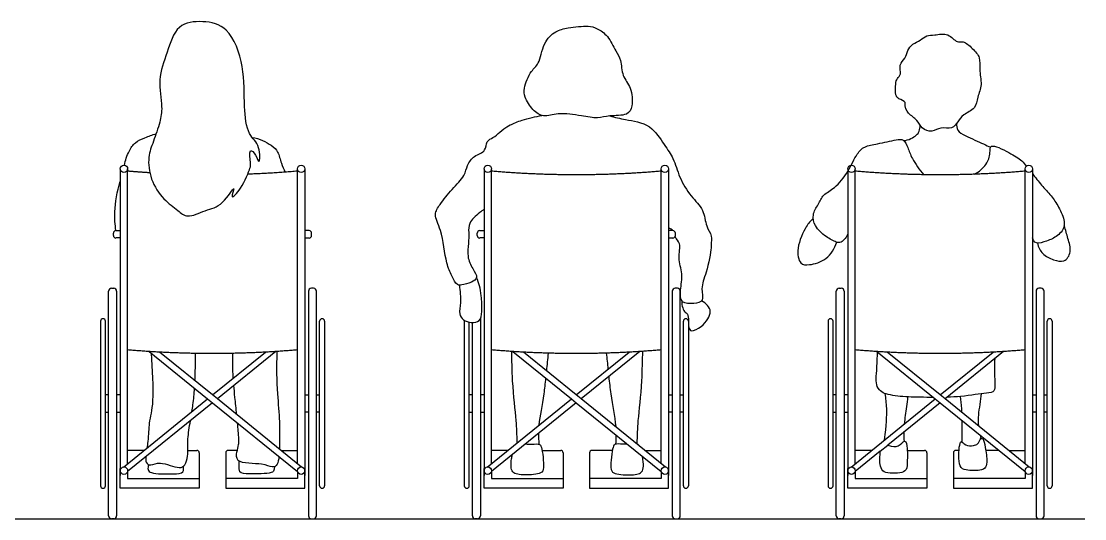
# Model space of a CAD drawing. Header units: millimetres. Extents: x 71.6 to 121.6, y 1.1 to 34.5.
# Drawn here: x 74.639 to 77.386, y 13.717 to 15.002 of the extents above; entities that cross this region are included whole.
import ezdxf

# ---------------------------------------------------------------- set-up
doc = ezdxf.new("R2010")
doc.units = ezdxf.units.MM

msp = doc.modelspace()

# ---------------------------------------------------------------- linework, layer by layer
for p, q in [((74.8647, 14.0371), (74.8564, 14.0371)), ((74.8948, 14.0371), (74.8853, 14.0371)), ((74.9029, 13.8508), (75.1205, 14.0268)), ((75.3715, 14.0371), (75.3809, 14.0371)), ((75.4015, 14.0371), (75.4098, 14.0371)), ((75.8045, 14.0371), (75.7962, 14.0371)), ((75.8346, 14.0371), (75.8251, 14.0371)), ((75.8427, 13.8508), (76.0603, 14.0268)), ((76.3113, 14.0371), (76.3207, 14.0371)), ((76.3413, 14.0371), (76.3496, 14.0371)), ((76.7443, 14.0371), (76.736, 14.0371)), ((76.7744, 14.0371), (76.7649, 14.0371)), ((76.7825, 13.8508), (77.0001, 14.0268)), ((77.0127, 14.0166), (76.8777, 13.9074)), ((77.2511, 14.0371), (77.2605, 14.0371)), ((77.2811, 14.0371), (77.2894, 14.0371)), ((74.8564, 13.9927), (74.8647, 13.9927)), ((74.8853, 13.9927), (74.8948, 13.9927)), ((75.3809, 13.9927), (75.3715, 13.9927)), ((75.4098, 13.9927), (75.4015, 13.9927)), ((75.7962, 13.9927), (75.8045, 13.9927)), ((75.8251, 13.9927), (75.8346, 13.9927)), ((76.3207, 13.9927), (76.3113, 13.9927)), ((76.3496, 13.9927), (76.3413, 13.9927)), ((76.736, 13.9927), (76.7443, 13.9927)), ((76.7649, 13.9927), (76.7744, 13.9927)), ((77.2605, 13.9927), (77.2511, 13.9927)), ((77.2894, 13.9927), (77.2811, 13.9927)), ((74.9559, 13.8937), (74.9138, 13.8937)), ((75.0988, 13.8818), (75.0988, 13.7961)), ((75.1674, 13.8818), (75.1674, 13.7961)), ((75.3104, 13.8937), (75.3524, 13.8937)), ((75.8957, 13.8937), (75.8536, 13.8937)), ((76.0386, 13.8818), (76.0386, 13.7961)), ((76.1072, 13.8818), (76.1072, 13.7961)), ((76.2502, 13.8937), (76.2922, 13.8937)), ((76.8355, 13.8937), (76.7934, 13.8937)), ((76.9784, 13.8818), (76.9784, 13.7961)), ((77.047, 13.8818), (77.047, 13.7961)), ((77.1647, 13.8937), (77.1303, 13.8937)), ((77.19, 13.8937), (77.232, 13.8937)), ((74.8948, 13.7961), (74.8948, 13.8467)), ((75.3715, 13.7961), (75.3715, 13.8467)), ((75.8346, 13.7961), (75.8346, 13.8467)), ((76.3113, 13.7961), (76.3113, 13.8467)), ((76.7744, 13.7961), (76.7744, 13.8467)), ((77.2511, 13.7961), (77.2511, 13.8467)), ((75.0988, 13.7961), (74.8948, 13.7961)), ((75.1674, 13.7961), (75.3715, 13.7961)), ((76.0386, 13.7961), (75.8346, 13.7961)), ((76.1072, 13.7961), (76.3113, 13.7961)), ((76.9784, 13.7961), (76.7744, 13.7961)), ((77.047, 13.7961), (77.2511, 13.7961)), ((71.8919, 13.7173), (77.3862, 13.7173))]:
    msp.add_line(p, q)
for points in [[(74.8948, 14.621), (74.8948, 14.4615), (74.8948, 13.8287)], [(74.9138, 13.8597), (74.9138, 14.4615), (74.9138, 14.621)], [(75.3524, 13.8597), (75.3524, 14.4615), (75.3524, 14.621)], [(75.3715, 14.621), (75.3715, 14.4615), (75.3715, 13.8287)], [(75.8346, 14.621), (75.8346, 14.4615), (75.8346, 13.8287)], [(75.8536, 13.8597), (75.8536, 14.4615), (75.8536, 14.621)], [(76.2922, 13.8597), (76.2922, 14.4615), (76.2922, 14.621)], [(76.3113, 14.621), (76.3113, 14.4615), (76.3113, 13.8287)], [(76.7744, 14.621), (76.7744, 14.4615), (76.7744, 13.8287)], [(76.7934, 13.8597), (76.7934, 14.4615), (76.7934, 14.621)], [(77.232, 13.8597), (77.232, 14.4615), (77.232, 14.621)], [(77.2511, 14.621), (77.2511, 14.4615), (77.2511, 13.8287)], [(74.9693, 14.1492), (75.1205, 14.0268), (75.1331, 14.0166), (75.3524, 13.8392), (75.3524, 13.8214), (75.1674, 13.8214)], [(75.2969, 14.1492), (75.1457, 14.0268)], [(75.9091, 14.1492), (76.0603, 14.0268), (76.0729, 14.0166), (76.2922, 13.8392), (76.2922, 13.8214), (76.1072, 13.8214)], [(76.2367, 14.1492), (76.0855, 14.0268)], [(76.8489, 14.1492), (77.0001, 14.0268), (77.0127, 14.0166), (77.232, 13.8392), (77.232, 13.8214), (77.047, 13.8214)], [(77.1765, 14.1492), (77.0253, 14.0268)], [(75.3634, 13.8508), (75.1457, 14.0268), (75.1331, 14.0371), (74.9965, 14.1475)], [(75.1331, 14.0371), (75.2697, 14.1475)], [(76.3032, 13.8508), (76.0855, 14.0268), (76.0729, 14.0371), (75.9363, 14.1475)], [(76.0729, 14.0371), (76.2095, 14.1475)], [(77.243, 13.8508), (77.0253, 14.0268), (77.0127, 14.0371), (76.8761, 14.1475)], [(77.0127, 14.0371), (77.1493, 14.1475)], [(75.1331, 14.0166), (74.9138, 13.8392), (74.9138, 13.8214), (75.0988, 13.8214)], [(76.0729, 14.0166), (75.8536, 13.8392), (75.8536, 13.8214), (76.0386, 13.8214)], [(76.858, 13.8915), (76.8777, 13.9074)], [(76.858, 13.8915), (76.7934, 13.8392), (76.7934, 13.8214), (76.9784, 13.8214)]]:
    msp.add_lwpolyline(points)
for centre in [(74.9043, 14.621), (75.362, 14.621), (75.8441, 14.621), (76.3018, 14.621), (76.7839, 14.621), (77.2416, 14.621), (74.9043, 13.8414), (75.362, 13.8414), (75.8441, 13.8414), (76.3018, 13.8414), (76.7839, 13.8414), (77.2416, 13.8414)]:
    msp.add_circle(centre, 0.00952)
for centre, radius, start, end in [((74.8836, 14.4552), 0.00635, 90, 180), ((75.3826, 14.4552), 0.00635, 360, 90), ((75.8234, 14.4552), 0.00635, 90, 180), ((76.3224, 14.4552), 0.00635, 360, 90), ((74.8836, 14.4488), 0.00635, 180, 270), ((75.3826, 14.4488), 0.00635, 270, 0), ((75.8234, 14.4488), 0.00635, 180, 270), ((76.3224, 14.4488), 0.00635, 270, 0), ((74.8722, 14.3051), 0.00748, 90, 180), ((74.8778, 14.3051), 0.00748, 0, 90), ((75.3884, 14.3051), 0.00748, 90, 180), ((75.3941, 14.3051), 0.00748, 0, 90), ((76.3282, 14.3051), 0.00748, 90, 180), ((76.3339, 14.3051), 0.00748, 0, 90), ((76.7518, 14.3051), 0.00748, 90, 180), ((76.7574, 14.3051), 0.00748, 0, 90), ((77.268, 14.3051), 0.00748, 90, 180), ((77.2737, 14.3051), 0.00748, 0, 90), ((74.8501, 14.2274), 0.00635, 90, 180), ((74.8501, 14.2274), 0.00635, 0, 90), ((75.4162, 14.2274), 0.00635, 90, 180), ((75.4162, 14.2274), 0.00635, 0, 90), ((76.356, 14.2274), 0.00635, 90, 180), ((76.356, 14.2274), 0.00635, 0, 90), ((76.7297, 14.2274), 0.00635, 90, 180), ((76.7297, 14.2274), 0.00635, 0, 90), ((77.2958, 14.2274), 0.00635, 90, 180), ((77.2958, 14.2274), 0.00635, 0, 90), ((75.7899, 14.2274), 0.00635, 158.9146, 180), ((75.0929, 13.8878), 0.00593, 0, 90), ((75.1734, 13.8878), 0.00593, 90, 180), ((76.0327, 13.8878), 0.00593, 0, 90), ((76.1132, 13.8878), 0.00593, 90, 180), ((76.9725, 13.8878), 0.00593, 0, 90), ((77.053, 13.8878), 0.00593, 90, 180), ((74.8501, 13.8024), 0.00635, 180, 270), ((74.8501, 13.8024), 0.00635, 270, 0), ((75.4162, 13.8024), 0.00635, 180, 270), ((75.4162, 13.8024), 0.00635, 270, 0), ((75.7899, 13.8024), 0.00635, 180, 270), ((75.7899, 13.8024), 0.00635, 270, 0), ((76.356, 13.8024), 0.00635, 180, 270), ((76.356, 13.8024), 0.00635, 270, 0), ((76.7297, 13.8024), 0.00635, 180, 270), ((76.7297, 13.8024), 0.00635, 270, 0), ((77.2958, 13.8024), 0.00635, 180, 270), ((77.2958, 13.8024), 0.00635, 270, 0), ((74.8722, 13.7247), 0.00748, 180, 270), ((74.8778, 13.7247), 0.00748, 270, 360), ((75.3884, 13.7247), 0.00748, 180, 270), ((75.3941, 13.7247), 0.00748, 270, 0), ((75.812, 13.7247), 0.00748, 180, 270), ((75.8176, 13.7247), 0.00748, 270, 360), ((76.3282, 13.7247), 0.00748, 180, 270), ((76.3339, 13.7247), 0.00748, 270, 0), ((76.7518, 13.7247), 0.00748, 180, 270), ((76.7574, 13.7247), 0.00748, 270, 360), ((77.268, 13.7247), 0.00748, 180, 270), ((77.2737, 13.7247), 0.00748, 270, 0)]:
    msp.add_arc(centre, radius, start, end)
for points, degree, knots in [([(75.0437, 14.5134), (75.0328, 14.5221), (75.0044, 14.5416), (74.9717, 14.5927), (74.9647, 14.6515), (74.9807, 14.6915), (74.998, 14.7421), (75.005, 14.7818), (74.99, 14.8537), (75.0162, 14.9198), (75.0386, 14.9967), (75.1091, 15.0052), (75.1792, 14.9887), (75.2168, 14.8833), (75.2136, 14.7863), (75.2218, 14.7089), (75.2578, 14.6844), (75.2549, 14.6255), (75.2464, 14.6579), (75.2262, 14.6772), (75.232, 14.6344), (75.231, 14.6236), (75.2114, 14.5737), (75.1764, 14.536), (75.1965, 14.5884), (75.1579, 14.523), (75.1162, 14.5165), (75.0683, 14.4917), (75.0523, 14.5065), (75.0437, 14.5134)], 3, [0, 0, 0, 0, 0.392517, 0.837533, 1.267818, 1.644362, 2.05644, 2.421416, 2.898143, 3.389663, 3.875882, 4.325337, 4.787211, 5.366168, 5.948136, 6.431408, 6.808251, 7.152167, 7.402861, 7.635939, 7.950231, 8.164932, 8.599877, 8.913513, 9.168866, 9.552434, 9.957708, 10.350177, 10.658818, 10.658818, 10.658818, 10.658818]), ([(75.939, 14.8298), (75.9371, 14.8206), (75.9388, 14.806), (75.9589, 14.7722), (75.9885, 14.7525), (76.0269, 14.7672), (76.0854, 14.7586), (76.1279, 14.75), (76.1578, 14.7602), (76.2053, 14.7569), (76.2197, 14.7841), (76.2167, 14.8323), (76.1896, 14.8599), (76.1899, 14.9024), (76.1738, 14.9256), (76.1564, 14.9651), (76.1269, 14.9843), (76.1035, 14.9923), (76.0511, 14.9856), (76.0185, 14.9783), (75.9858, 14.9464), (75.9789, 14.8915), (75.9549, 14.8756), (75.9415, 14.8428), (75.939, 14.8298)], 3, [0, 0, 0, 0, 0.279005, 0.63091, 0.954521, 1.308209, 1.750857, 2.12341, 2.446362, 2.822547, 3.112886, 3.499411, 3.851206, 4.207961, 4.51305, 4.885462, 5.216145, 5.499857, 5.909376, 6.243634, 6.617202, 7.028814, 7.333675, 7.723195, 7.723195, 7.723195, 7.723195]), ([(76.9225, 14.7925), (76.9217, 14.7796), (76.9302, 14.7625), (76.9544, 14.7483), (76.9637, 14.725), (76.9924, 14.7137), (77.0136, 14.7311), (77.0442, 14.722), (77.059, 14.7436), (77.0717, 14.7625), (77.1053, 14.7755), (77.1084, 14.8074), (77.1226, 14.8385), (77.1124, 14.8778), (77.118, 14.9088), (77.0967, 14.9321), (77.0734, 14.9528), (77.0549, 14.9452), (77.0345, 14.974), (76.9989, 14.9658), (76.9779, 14.9674), (76.9619, 14.9524), (76.9414, 14.9451), (76.9275, 14.9271), (76.9237, 14.9064), (76.9049, 14.8904), (76.9138, 14.8657), (76.901, 14.8545), (76.8971, 14.8408), (76.8966, 14.8112), (76.9045, 14.8017), (76.9206, 14.7959), (76.9225, 14.7925)], 3, [0, 0, 0, 0, 0.273035, 0.582666, 0.868709, 1.165955, 1.457589, 1.763849, 2.040163, 2.321583, 2.652559, 2.967898, 3.306103, 3.672175, 3.989181, 4.310186, 4.624079, 4.854658, 5.170646, 5.510553, 5.774474, 6.036321, 6.307924, 6.577674, 6.843225, 7.116876, 7.392131, 7.613236, 7.836204, 8.145502, 8.353323, 8.606604, 8.606604, 8.606604, 8.606604]), ([(75.8346, 14.5169), (75.831, 14.514), (75.8159, 14.502), (75.7935, 14.4827), (75.7953, 14.4551), (75.7948, 14.4302), (75.7903, 14.3932), (75.8035, 14.3641), (75.8211, 14.3395), (75.8019, 14.3269), (75.7775, 14.3213), (75.7638, 14.3189), (75.7505, 14.3473), (75.7351, 14.3775), (75.7269, 14.4624), (75.7029, 14.5022), (75.7215, 14.5309), (75.751, 14.5689), (75.7858, 14.6015), (75.79, 14.6313), (75.8104, 14.6582), (75.8392, 14.6631), (75.8402, 14.6943), (75.8709, 14.7063), (75.8763, 14.7237), (75.9366, 14.75), (75.9679, 14.7559), (75.9837, 14.759)], 3, [0.687595, 0.687595, 0.687595, 0.687595, 0.795984, 1.143055, 1.417635, 1.733954, 2.044042, 2.371489, 2.65828, 2.898739, 3.19098, 3.383416, 3.677285, 4.026663, 4.553662, 4.930482, 5.238637, 5.642405, 6.037895, 6.345012, 6.673971, 7.083829, 7.370828, 7.674944, 8.565809, 8.837506, 9.236031, 9.236031, 9.236031, 9.236031]), ([(76.1592, 14.7578), (76.173, 14.7547), (76.1988, 14.7468), (76.2628, 14.7411), (76.3018, 14.6801), (76.3254, 14.6475), (76.3379, 14.5995), (76.367, 14.5501), (76.404, 14.5173), (76.406, 14.4727), (76.4252, 14.4498), (76.42, 14.4262), (76.4225, 14.4172), (76.4098, 14.3508), (76.3929, 14.3153), (76.4044, 14.2778), (76.3763, 14.2725), (76.3415, 14.2721), (76.3414, 14.3096), (76.349, 14.3506), (76.3343, 14.3894), (76.3448, 14.4288), (76.3316, 14.4393), (76.3282, 14.4462)], 3, [0, 0, 0, 0, 0.372759, 0.817004, 1.183204, 1.547363, 1.977504, 2.416054, 2.811127, 3.181356, 3.48857, 3.748567, 3.927242, 4.387064, 4.768502, 5.081559, 5.355421, 5.665558, 5.979799, 6.355756, 6.724667, 7.072572, 7.331369, 7.331369, 7.331369, 7.331369]), ([(76.9187, 14.6941), (76.9304, 14.6948), (76.9526, 14.7065), (76.9585, 14.7175), (76.9611, 14.7288), (76.9608, 14.7342)], 3, [0, 0, 0, 0, 0.3403039, 0.5421867, 0.772684, 0.772684, 0.772684, 0.772684]), ([(77.0552, 14.7383), (77.0548, 14.7325), (77.0559, 14.7185), (77.0789, 14.7059), (77.1248, 14.6853), (77.1369, 14.6796), (77.1431, 14.6768)], 3, [0, 0, 0, 0, 0.23797, 0.526201, 0.932375, 1.192029, 1.192029, 1.192029, 1.192029]), ([(74.9057, 14.6304), (74.9077, 14.6429), (74.9165, 14.6665), (74.9319, 14.6906), (74.9589, 14.7019), (74.9777, 14.7093), (74.9875, 14.712)], 3, [0, 0, 0, 0, 0.352348, 0.652662, 0.955751, 1.273322, 1.273322, 1.273322, 1.273322]), ([(75.2359, 14.702), (75.2533, 14.6998), (75.2856, 14.6838), (75.3032, 14.6665), (75.3102, 14.6351), (75.3175, 14.6203), (75.3211, 14.6126)], 3, [0, 0, 0, 0, 0.415513, 0.697305, 1.012407, 1.301443, 1.301443, 1.301443, 1.301443]), ([(76.7744, 14.4552), (76.7722, 14.4458), (76.758, 14.4284), (76.7436, 14.4316), (76.7163, 14.4453), (76.6876, 14.4721), (76.6815, 14.5026), (76.698, 14.529), (76.7102, 14.5557), (76.7427, 14.5709), (76.7763, 14.6137), (76.7958, 14.6592), (76.8171, 14.6805), (76.8513, 14.6851), (76.8973, 14.6962), (76.9193, 14.6989), (76.9298, 14.6745), (76.9397, 14.6467), (76.9589, 14.6186), (76.9703, 14.606)], 3, [0, 0, 0, 0, 0.309235, 0.511923, 0.825631, 1.184914, 1.488242, 1.801368, 2.10454, 2.437694, 2.861249, 3.265667, 3.564165, 3.898847, 4.298216, 4.545629, 4.814838, 5.133256, 5.542077, 5.542077, 5.542077, 5.542077]), ([(77.1016, 14.6072), (77.1131, 14.6131), (77.1334, 14.6306), (77.1431, 14.6602), (77.14, 14.6893), (77.1927, 14.6623), (77.2236, 14.6441), (77.2318, 14.6331), (77.2353, 14.6282)], 3, [0, 0, 0, 0, 0.35661, 0.679209, 0.917632, 1.310958, 1.672443, 1.916409, 1.916409, 1.916409, 1.916409]), ([(76.2922, 14.6151), (76.1826, 14.6056), (76.0729, 14.6056), (75.9632, 14.6056), (75.8536, 14.6151)], 2, [0, 0, 0, 0.719678, 0.719678, 1.439356, 1.439356, 1.439356]), ([(77.232, 14.6151), (77.1224, 14.6056), (77.0127, 14.6056), (76.903, 14.6056), (76.7934, 14.6151)], 2, [0, 0, 0, 0.719678, 0.719678, 1.439356, 1.439356, 1.439356]), ([(74.8836, 14.4615), (74.8814, 14.4776), (74.8785, 14.5103), (74.8866, 14.5634), (74.8948, 14.5887)], 3, [0, 0, 0, 0, 0.4000947, 0.9112903, 0.9112903, 0.9112903, 0.9112903]), ([(77.2511, 14.609), (77.2587, 14.5988), (77.274, 14.5788), (77.3002, 14.5521), (77.3192, 14.5233), (77.3363, 14.4854), (77.3312, 14.4591), (77.3025, 14.4393), (77.2887, 14.4353), (77.2592, 14.424), (77.2532, 14.4375), (77.2511, 14.4425)], 3, [0, 0, 0, 0, 0.353469, 0.700638, 1.041605, 1.404406, 1.688855, 2.011624, 2.245317, 2.540408, 2.771931, 2.771931, 2.771931, 2.771931]), ([(76.6846, 14.4926), (76.6781, 14.4863), (76.6652, 14.4729), (76.6406, 14.4184), (76.6484, 14.3736), (76.6767, 14.3719), (76.722, 14.3852), (76.7403, 14.4157), (76.7457, 14.4317)], 3, [0, 0, 0, 0, 0.299713, 0.741617, 1.097113, 1.368348, 1.753692, 2.160635, 2.160635, 2.160635, 2.160635]), ([(77.2643, 14.4291), (77.2665, 14.4193), (77.275, 14.3992), (77.3051, 14.386), (77.3341, 14.3777), (77.354, 14.4073), (77.3423, 14.4414), (77.3372, 14.4632), (77.3332, 14.4739)], 3, [0, 0, 0, 0, 0.314076, 0.639567, 0.934917, 1.238594, 1.576402, 1.911837, 1.911837, 1.911837, 1.911837]), ([(75.7707, 14.3205), (75.7727, 14.3057), (75.7758, 14.2766), (75.7685, 14.247), (75.7806, 14.2291), (75.8011, 14.2231), (75.8262, 14.2259), (75.8296, 14.2542), (75.8282, 14.2927), (75.8236, 14.3184), (75.8183, 14.3333), (75.8152, 14.3403)], 3, [0, 0, 0, 0, 0.383847, 0.692663, 0.938232, 1.200416, 1.462815, 1.74703, 2.108434, 2.402274, 2.676011, 2.676011, 2.676011, 2.676011]), ([(76.3454, 14.2807), (76.345, 14.2758), (76.3459, 14.2664), (76.3512, 14.251), (76.3615, 14.2474), (76.3634, 14.2274), (76.3616, 14.2116), (76.3697, 14.1979), (76.3977, 14.2138), (76.4127, 14.2321), (76.4221, 14.2528), (76.4125, 14.2687), (76.4025, 14.2773), (76.3966, 14.2802)], 3, [0, 0, 0, 0, 0.219631, 0.442379, 0.618597, 0.828768, 1.061036, 1.256852, 1.541243, 1.828686, 2.087978, 2.322321, 2.576446, 2.576446, 2.576446, 2.576446]), ([(75.3524, 14.1533), (75.2428, 14.1439), (75.1331, 14.1439), (75.0234, 14.1439), (74.9138, 14.1533)], 2, [0, 0, 0, 0.719678, 0.719678, 1.439356, 1.439356, 1.439356]), ([(75.2995, 14.1488), (75.2974, 14.1079), (75.2996, 14.0499), (75.307, 13.9655), (75.3059, 13.9309), (75.3059, 13.9037), (75.3058, 13.8974)], 3, [0.05612, 0.05612, 0.05612, 0.05612, 0.645936, 1.076972, 1.472762, 1.592673, 1.592673, 1.592673, 1.592673]), ([(76.2922, 14.1533), (76.1826, 14.1439), (76.0729, 14.1439), (75.9632, 14.1439), (75.8536, 14.1533)], 2, [0, 0, 0, 0.719678, 0.719678, 1.439356, 1.439356, 1.439356]), ([(75.9205, 13.9137), (75.9197, 13.9348), (75.9186, 13.9715), (75.9079, 14.0556), (75.9064, 14.1285), (75.9061, 14.1493)], 3, [0.020391, 0.020391, 0.020391, 0.020391, 0.431656, 0.975625, 1.324025, 1.324025, 1.324025, 1.324025]), ([(76.23, 13.9106), (76.2308, 13.9332), (76.2318, 13.9702), (76.2427, 14.0557), (76.2441, 14.1288), (76.2445, 14.1497)], 3, [0, 0, 0, 0, 0.431656, 0.975625, 1.325785, 1.325785, 1.325785, 1.325785]), ([(77.232, 14.1533), (77.1224, 14.1439), (77.0127, 14.1439), (76.903, 14.1439), (76.7934, 14.1533)], 2, [0, 0, 0, 0.719678, 0.719678, 1.439356, 1.439356, 1.439356]), ([(74.9749, 14.1446), (74.977, 14.1044), (74.9835, 14.0185), (74.9672, 13.9655), (74.9683, 13.931), (74.9643, 13.9056), (74.9634, 13.8998)], 3, [0.076254, 0.076254, 0.076254, 0.076254, 0.645936, 1.076972, 1.472762, 1.591009, 1.591009, 1.591009, 1.591009]), ([(75.0877, 14.0738), (75.088, 14.0805), (75.0889, 14.1065), (75.0891, 14.127), (75.0889, 14.144)], 3, [4.6321817, 4.6321817, 4.6321817, 4.6321817, 4.7663059, 5.1754744, 5.1754744, 5.1754744, 5.1754744]), ([(75.1868, 14.0805), (75.1865, 14.0858), (75.1853, 14.1064), (75.185, 14.127), (75.1853, 14.144)], 3, [4.6279594, 4.6279594, 4.6279594, 4.6279594, 4.7663059, 5.1754744, 5.1754744, 5.1754744, 5.1754744]), ([(76.9954, 14.0307), (76.9837, 14.0307), (76.9471, 14.0312), (76.9045, 14.0326), (76.8686, 14.0394), (76.8583, 14.048), (76.8444, 14.0588), (76.8493, 14.0958), (76.8505, 14.1337), (76.8507, 14.1477)], 3, [-1.049886, -1.049886, -1.049886, -1.049886, -0.854516, -0.413672, 0, 0, 0.258635, 0.660441, 0.882342, 0.882342, 0.882342, 0.882342]), ([(77.1537, 14.1307), (77.153, 14.1173), (77.1521, 14.0832), (77.1583, 14.0428), (77.1294, 14.0428), (77.0834, 14.0337), (77.0426, 14.0315), (77.0307, 14.0312)], 3, [-2.818275, -2.818275, -2.818275, -2.818275, -2.576297, -2.185223, -1.911687, -1.437233, -1.24241, -1.24241, -1.24241, -1.24241]), ([(75.9936, 14.0808), (75.9921, 14.0665), (75.9866, 14.0176), (75.9789, 13.9841), (75.9762, 13.9588)], 3, [0.3309445, 0.3309445, 0.3309445, 0.3309445, 0.5271944, 1.0319184, 1.0319184, 1.0319184, 1.0319184]), ([(76.1566, 14.0843), (76.1582, 14.0688), (76.1638, 14.0183), (76.1717, 13.9841), (76.1747, 13.9547)], 3, [0.3154275, 0.3154275, 0.3154275, 0.3154275, 0.536905, 1.0632071, 1.0632071, 1.0632071, 1.0632071]), ([(75.08, 13.9941), (75.0809, 13.9998), (75.084, 14.0204), (75.0858, 14.0405), (75.0867, 14.0542)], 3, [4.1475664, 4.1475664, 4.1475664, 4.1475664, 4.2479471, 4.5058316, 4.5058316, 4.5058316, 4.5058316]), ([(75.1955, 13.9866), (75.194, 14.0016), (75.1911, 14.03), (75.1891, 14.052), (75.1883, 14.0613)], 3, [3.9829803, 3.9829803, 3.9829803, 3.9829803, 4.2479471, 4.4678286, 4.4678286, 4.4678286, 4.4678286]), ([(76.8694, 13.9211), (76.8742, 13.9592), (76.8762, 13.9986), (76.8726, 14.0284), (76.871, 14.0404)], 3, [0.0285532, 0.0285532, 0.0285532, 0.0285532, 0.3747304, 0.6136274, 0.6136274, 0.6136274, 0.6136274]), ([(77.1126, 13.9563, -0.0037), (77.111, 13.9682, -0.0047), (77.112, 13.9891, -0.0047), (77.1176, 14.0236, -0.0047), (77.1194, 14.0402, -0.0047)], 3, [0.1376212, 0.1376212, 0.1376212, 0.1376212, 0.3424177, 0.6912513, 0.6912513, 0.6912513, 0.6912513]), ([(76.9208, 13.9627), (76.9222, 13.9763), (76.9256, 14), (76.9287, 14.0239), (76.9296, 14.032)], 3, [0.4472435, 0.4472435, 0.4472435, 0.4472435, 0.7721281, 0.9492027, 0.9492027, 0.9492027, 0.9492027]), ([(77.0689, 13.9916), (77.0688, 13.995), (77.0681, 14.0122), (77.0669, 14.0225), (77.0657, 14.0332)], 3, [0.4238776, 0.4238776, 0.4238776, 0.4238776, 0.4973832, 0.8224366, 0.8224366, 0.8224366, 0.8224366]), ([(74.9607, 13.8772), (74.9604, 13.8715), (74.9612, 13.8587), (74.9751, 13.8541), (74.9974, 13.867), (75.0475, 13.8445), (75.0632, 13.8554), (75.0714, 13.8808), (75.0673, 13.9173), (75.0732, 13.9538), (75.076, 13.9705)], 3, [1.754084, 1.754084, 1.754084, 1.754084, 1.893207, 2.115775, 2.409534, 2.808041, 3.049415, 3.325288, 3.709327, 4.008606, 4.008606, 4.008606, 4.008606]), ([(75.3048, 13.8778), (75.304, 13.8696), (75.3009, 13.8535), (75.2862, 13.8486), (75.264, 13.8616), (75.1914, 13.8581), (75.1962, 13.8927), (75.2022, 13.9097), (75.2008, 13.9314), (75.1984, 13.9571), (75.1977, 13.9644)], 3, [1.721521, 1.721521, 1.721521, 1.721521, 1.893207, 2.115775, 2.409534, 2.808041, 3.049415, 3.325288, 3.709327, 3.848537, 3.848537, 3.848537, 3.848537]), ([(75.9418, 13.9106), (75.9479, 13.91), (75.9612, 13.9093), (75.9735, 13.9112), (75.9777, 13.9094), (75.98, 13.9083), (75.9843, 13.902), (75.9908, 13.8489), (75.9836, 13.8328), (75.9396, 13.8288), (75.9016, 13.8339), (75.9041, 13.8608), (75.9066, 13.8791), (75.9072, 13.8826)], 3, [2.403828, 2.403828, 2.403828, 2.403828, 2.619156, 2.952848, 2.952848, 2.952848, 3.135132, 3.556075, 3.776063, 4.111723, 4.40663, 4.741169, 4.823374, 4.823374, 4.823374, 4.823374]), ([(76.2045, 13.9102), (76.2002, 13.9099), (76.1882, 13.9094), (76.177, 13.9112), (76.1728, 13.9094), (76.1706, 13.9083), (76.1663, 13.902), (76.1597, 13.8489), (76.167, 13.8328), (76.211, 13.8288), (76.249, 13.8339), (76.2467, 13.8577), (76.244, 13.8782)], 3, [2.456056, 2.456056, 2.456056, 2.456056, 2.622609, 2.963364, 2.963364, 2.963364, 3.149506, 3.579361, 3.804005, 4.14677, 4.447921, 4.789541, 4.789541, 4.789541, 4.789541]), ([(76.2362, 13.9049), (76.2347, 13.9072), (76.2324, 13.9096), (76.2294, 13.9108), (76.2287, 13.9111)], 3, [5.0241037, 5.0241037, 5.0241037, 5.0241037, 5.1079585, 5.1357738, 5.1357738, 5.1357738, 5.1357738]), ([(76.8777, 13.9074), (76.89, 13.9029), (76.8974, 13.9023), (76.9042, 13.9058), (76.9109, 13.9093), (76.9243, 13.9257), (76.9291, 13.895), (76.9275, 13.8627), (76.927, 13.8338), (76.8936, 13.8341), (76.8632, 13.8366), (76.8545, 13.8618), (76.8577, 13.8801), (76.858, 13.8915)], 3, [6.031783, 6.031783, 6.031783, 6.031783, 6.24104, 6.24104, 6.24104, 6.450297, 6.698897, 7.044471, 7.283433, 7.650709, 7.650709, 7.964711, 8.236125, 8.236125, 8.236125, 8.236125]), ([(77.1249, 13.9201), (77.1224, 13.9256), (77.1145, 13.9275), (77.1131, 13.9049), (77.0776, 13.9051), (77.07, 13.9159), (77.068, 13.9165), (77.0664, 13.917), (77.061, 13.9082), (77.0585, 13.8519), (77.0785, 13.8411), (77.1241, 13.841), (77.1367, 13.8601), (77.1296, 13.8946), (77.1274, 13.9147), (77.1249, 13.9201)], 3, [3.020616, 3.020616, 3.020616, 3.020616, 3.558906, 4.097196, 4.31309, 4.505816, 4.505816, 4.505816, 4.671261, 5.004674, 5.17917, 5.430825, 5.625656, 6.163946, 6.702236, 6.702236, 6.702236, 6.702236]), ([(74.9685, 13.8564), (74.9666, 13.8528), (74.9648, 13.8431), (74.9761, 13.8327), (75.03, 13.8329), (75.0599, 13.8343), (75.0586, 13.8479), (75.0578, 13.8525)], 3, [0, 0, 0, 0, 0.200589, 0.400504, 0.826767, 1.118847, 1.331464, 1.331464, 1.331464, 1.331464]), ([(75.2935, 13.8518), (75.2928, 13.8406), (75.2842, 13.8327), (75.2302, 13.8329), (75.2015, 13.8343), (75.2016, 13.8462), (75.2018, 13.8664)], 3, [0.077161, 0.077161, 0.077161, 0.077161, 0.299562, 0.773769, 1.098702, 1.297951, 1.297951, 1.297951, 1.297951])]:
    msp.add_open_spline(points, degree=degree, knots=knots)
for points, degree in [([(74.9713, 14.6108), (74.9425, 14.6126), (74.9138, 14.6151)], 2), ([(75.3524, 14.6151), (75.2883, 14.6095), (75.2241, 14.6073)], 2), ([(74.8773, 14.4488), (74.8773, 14.452), (74.8773, 14.4552)], 2), ([(74.8836, 14.4615), (74.8892, 14.4615), (74.8948, 14.4615)], 2), ([(75.3826, 14.4615), (75.377, 14.4615), (75.3715, 14.4615)], 2), ([(75.3889, 14.4488), (75.3889, 14.452), (75.3889, 14.4552)], 2), ([(75.8171, 14.4488), (75.8171, 14.452), (75.8171, 14.4552)], 2), ([(75.8234, 14.4615), (75.829, 14.4615), (75.8346, 14.4615)], 2), ([(76.3223, 14.4615), (76.3199, 14.4646), (76.3159, 14.4661), (76.3113, 14.4691)], 3), ([(76.3224, 14.4615), (76.3168, 14.4615), (76.3113, 14.4615)], 2), ([(76.3287, 14.4488), (76.3287, 14.452), (76.3287, 14.4552)], 2), ([(74.8948, 14.4425), (74.8892, 14.4425), (74.8836, 14.4425)], 2), ([(75.3715, 14.4425), (75.377, 14.4425), (75.3826, 14.4425)], 2), ([(75.8346, 14.4425), (75.829, 14.4425), (75.8234, 14.4425)], 2), ([(76.3113, 14.4425), (76.3168, 14.4425), (76.3224, 14.4425)], 2), ([(74.8647, 13.7247), (74.8647, 14.0149), (74.8647, 14.3051)], 2), ([(74.8722, 14.3126), (74.875, 14.3126), (74.8778, 14.3126)], 2), ([(74.8853, 14.3051), (74.8853, 14.0149), (74.8853, 13.7247)], 2), ([(75.3809, 14.3051), (75.3809, 14.0149), (75.3809, 13.7247)], 2), ([(75.3941, 14.3126), (75.3912, 14.3126), (75.3884, 14.3126)], 2), ([(75.4015, 13.7247), (75.4015, 14.0149), (75.4015, 14.3051)], 2), ([(76.3207, 14.3051), (76.3207, 14.0149), (76.3207, 13.7247)], 2), ([(76.3339, 14.3126), (76.331, 14.3126), (76.3282, 14.3126)], 2), ([(76.3413, 13.7247), (76.3413, 14.0149), (76.3413, 14.3051)], 2), ([(76.7443, 13.7247), (76.7443, 14.0149), (76.7443, 14.3051)], 2), ([(76.7518, 14.3126), (76.7546, 14.3126), (76.7574, 14.3126)], 2), ([(76.7649, 14.3051), (76.7649, 14.0149), (76.7649, 13.7247)], 2), ([(77.2605, 14.3051), (77.2605, 14.0149), (77.2605, 13.7247)], 2), ([(77.2737, 14.3126), (77.2708, 14.3126), (77.268, 14.3126)], 2), ([(77.2811, 13.7247), (77.2811, 14.0149), (77.2811, 14.3051)], 2), ([(75.8251, 14.2334), (75.8251, 13.9791), (75.8251, 13.7247)], 2), ([(74.8437, 14.2274), (74.8437, 14.0149), (74.8437, 13.8024)], 2), ([(74.8564, 13.8024), (74.8564, 14.0149), (74.8564, 14.2274)], 2), ([(75.4098, 13.8024), (75.4098, 14.0149), (75.4098, 14.2274)], 2), ([(75.4225, 14.2274), (75.4225, 14.0149), (75.4225, 13.8024)], 2), ([(75.7835, 14.2274), (75.7835, 14.0149), (75.7835, 13.8024)], 2), ([(75.7962, 13.8024), (75.7962, 14.0139), (75.7962, 14.2253)], 2), ([(75.8045, 13.7247), (75.8045, 13.9746), (75.8045, 14.2244)], 2), ([(76.3496, 13.8024), (76.3496, 14.0149), (76.3496, 14.2274)], 2), ([(76.3623, 14.2274), (76.3623, 14.0149), (76.3623, 13.8024)], 2), ([(76.7233, 14.2274), (76.7233, 14.0149), (76.7233, 13.8024)], 2), ([(76.736, 13.8024), (76.736, 14.0149), (76.736, 14.2274)], 2), ([(77.2894, 13.8024), (77.2894, 14.0149), (77.2894, 14.2274)], 2), ([(77.3021, 14.2274), (77.3021, 14.0149), (77.3021, 13.8024)], 2), ([(76.0004, 14.1449), (75.9986, 14.13), (75.9971, 14.1147), (75.9955, 14.0996)], 3), ([(76.1501, 14.1451), (76.1518, 14.1312), (76.1533, 14.1171), (76.1547, 14.1032)], 3), ([(77.07, 13.9144), (77.0697, 13.9391), (77.0696, 13.9557), (77.0694, 13.9708)], 3), ([(75.9752, 13.9376), (75.9752, 13.9282), (75.9756, 13.919), (75.9762, 13.9096)], 3), ([(76.1753, 13.9338), (76.1753, 13.9257), (76.1749, 13.9178), (76.1744, 13.9096)], 3), ([(76.9203, 13.9171), (76.9197, 13.9252), (76.9193, 13.9328), (76.9194, 13.9412)], 3), ([(77.1186, 13.9248), (77.118, 13.9274, -0.0004), (77.1175, 13.9299, -0.0007), (77.117, 13.9323, -0.001)], 3), ([(75.0695, 13.8937), (75.0812, 13.8937), (75.0929, 13.8937)], 2), ([(75.0988, 13.8878), (75.0988, 13.8848), (75.0988, 13.8818)], 2), ([(75.1674, 13.8878), (75.1674, 13.8848), (75.1674, 13.8818)], 2), ([(75.1972, 13.8937), (75.1853, 13.8937), (75.1734, 13.8937)], 2), ([(75.9844, 13.8937), (76.0085, 13.8937), (76.0327, 13.8937)], 2), ([(76.0386, 13.8878), (76.0386, 13.8848), (76.0386, 13.8818)], 2), ([(76.1072, 13.8878), (76.1072, 13.8848), (76.1072, 13.8818)], 2), ([(76.1662, 13.8937), (76.1397, 13.8937), (76.1132, 13.8937)], 2), ([(76.928, 13.8937), (76.9502, 13.8937), (76.9725, 13.8937)], 2), ([(76.9784, 13.8878), (76.9784, 13.8848), (76.9784, 13.8818)], 2), ([(77.047, 13.8878), (77.047, 13.8848), (77.047, 13.8818)], 2), ([(77.0612, 13.8937), (77.0571, 13.8937), (77.053, 13.8937)], 2), ([(74.8778, 13.7173), (74.875, 13.7173), (74.8722, 13.7173)], 2), ([(75.3884, 13.7173), (75.3912, 13.7173), (75.3941, 13.7173)], 2), ([(75.8176, 13.7173), (75.8148, 13.7173), (75.812, 13.7173)], 2), ([(76.3282, 13.7173), (76.331, 13.7173), (76.3339, 13.7173)], 2), ([(76.7574, 13.7173), (76.7546, 13.7173), (76.7518, 13.7173)], 2), ([(77.268, 13.7173), (77.2708, 13.7173), (77.2737, 13.7173)], 2)]:
    msp.add_open_spline(points, degree=degree)

doc.saveas('drawing.dxf')
